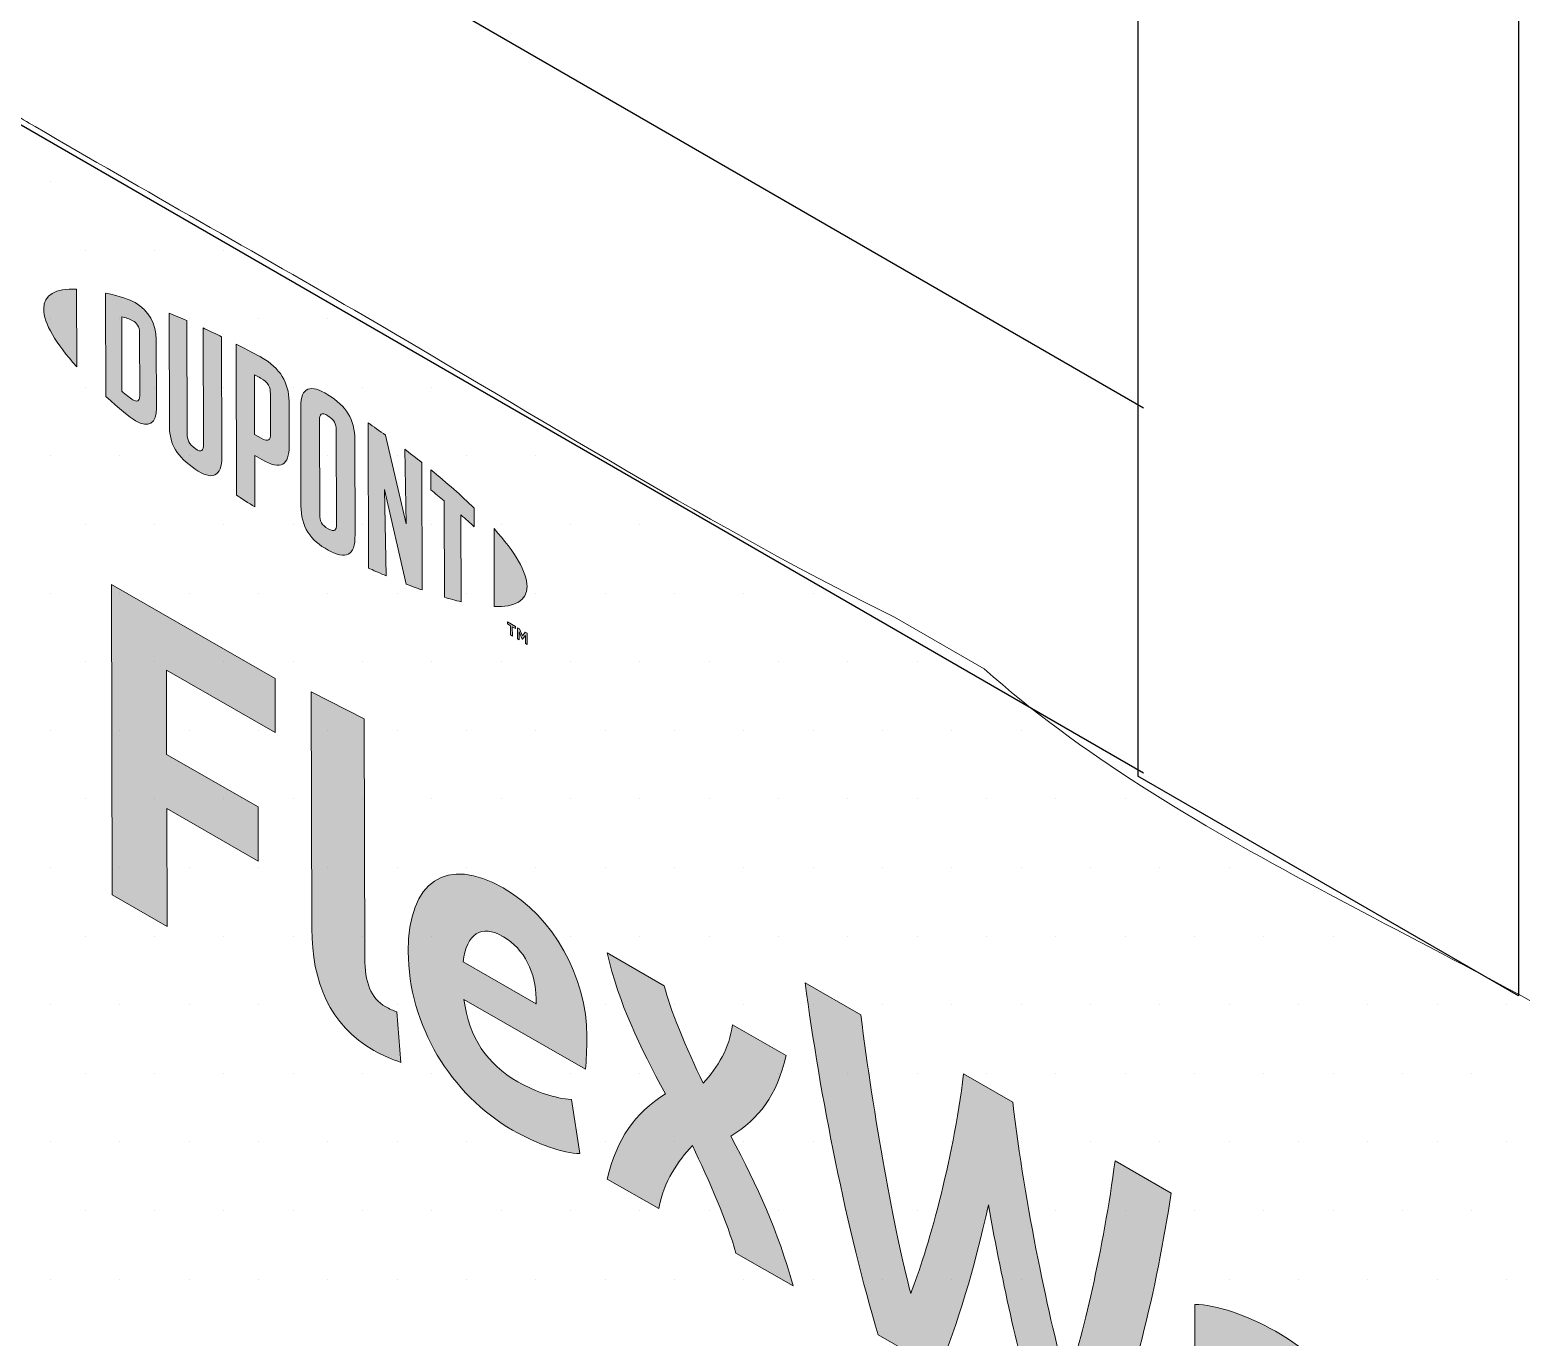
# Model space of a CAD drawing. Header units: inches. Extents: x -17.6 to 82.3, y -15.1 to 23.2.
# Drawn here: x 45.5575 to 45.9627, y -1.0953 to -0.7401 of the extents above; entities that cross this region are included whole.
import ezdxf

# ---------------------------------------------------------------- set-up
doc = ezdxf.new("R2010")
doc.units = ezdxf.units.IN
doc.header["$MEASUREMENT"] = 0
for name, color, linetype, lineweight in [('.ATI-HATCH', 7, 'Continuous', 0), ('G-ANNO-TTLB', 7, 'Continuous', 0), ('TYVEK', 7, 'Continuous', 0)]:
    doc.layers.add(name, color=color, linetype=linetype, lineweight=lineweight)

# ---------------------------------------------------------------- blocks, each defined once
blk = doc.blocks.new('Block_320')
at = {"layer": 'TYVEK', "true_color": 0x000000, "transparency": 33554687}
h = blk.add_hatch(color=18, dxfattribs=at)
h.dxf.hatch_style = 2
edge = h.paths.add_edge_path()
edge.add_spline(control_points=[(45.57988, -0.97509), (45.57988, -0.97509), (45.57967, -0.89079), (45.57967, -0.89079), (45.57967, -0.89079), (45.62416, -0.91633), (45.62416, -0.91633), (45.62416, -0.91633), (45.6242, -0.93102), (45.6242, -0.93102), (45.6242, -0.93102), (45.59464, -0.91406), (45.59464, -0.91406), (45.59464, -0.91406), (45.5947, -0.93694), (45.5947, -0.93694), (45.5947, -0.93694), (45.61955, -0.95121), (45.61955, -0.95121), (45.61955, -0.95121), (45.61959, -0.9659), (45.61959, -0.9659), (45.61959, -0.9659), (45.59473, -0.95163), (45.59473, -0.95163), (45.59473, -0.95163), (45.59481, -0.98366), (45.59481, -0.98366), (45.59481, -0.98366), (45.57988, -0.97509), (45.57988, -0.97509)], knot_values=[0, 0, 0, 0, 1, 1, 1, 2, 2, 2, 3, 3, 3, 4, 4, 4, 5, 5, 5, 6, 6, 6, 7, 7, 7, 8, 8, 8, 9, 9, 9, 10, 10, 10, 10], degree=3, periodic=0)
h = blk.add_hatch(color=18, dxfattribs=at)
h.dxf.hatch_style = 2
edge = h.paths.add_edge_path()
edge.add_spline(control_points=[(45.64854, -0.99226), (45.64856, -0.99876), (45.65003, -1.00309), (45.6542, -1.00549), (45.65525, -1.00609), (45.65629, -1.00657), (45.65723, -1.00687), (45.65723, -1.00687), (45.65831, -1.02059), (45.65831, -1.02059), (45.65633, -1.01994), (45.65309, -1.01856), (45.651, -1.01736), (45.63899, -1.01047), (45.63416, -0.99868), (45.63413, -0.98423), (45.63413, -0.98423), (45.63397, -0.91992), (45.63397, -0.91992), (45.63397, -0.91992), (45.64838, -0.92723), (45.64838, -0.92723), (45.64838, -0.92723), (45.64854, -0.99226), (45.64854, -0.99226)], knot_values=[0, 0, 0, 0, 1, 1, 1, 2, 2, 2, 3, 3, 3, 4, 4, 4, 5, 5, 5, 6, 6, 6, 7, 7, 7, 8, 8, 8, 8], degree=3, periodic=0)
h = blk.add_hatch(color=18, dxfattribs=at)
h.dxf.hatch_style = 2
edge = h.paths.add_edge_path()
edge.add_spline(control_points=[(45.67524, -0.99328), (45.67524, -0.99328), (45.69508, -1.00467), (45.69508, -1.00467), (45.69508, -1.00467), (45.69508, -1.00322), (45.69508, -1.00322), (45.69506, -0.99648), (45.69192, -0.98974), (45.68617, -0.98645), (45.68012, -0.98297), (45.67616, -0.98563), (45.67524, -0.99328)], knot_values=[0, 0, 0, 0, 1, 1, 1, 2, 2, 2, 3, 3, 3, 4, 4, 4, 4], degree=3, periodic=0)
edge = h.paths.add_edge_path()
edge.add_spline(control_points=[(45.70697, -1.0454), (45.70238, -1.04517), (45.69559, -1.04296), (45.6887, -1.039), (45.67189, -1.02935), (45.66037, -1.01047), (45.66032, -0.99048), (45.66027, -0.97134), (45.67079, -0.96439), (45.68614, -0.9732), (45.69982, -0.98105), (45.70883, -0.99741), (45.70887, -1.01355), (45.70888, -1.01716), (45.70868, -1.02017), (45.70848, -1.02246), (45.70848, -1.02246), (45.67547, -1.00351), (45.67547, -1.00351), (45.67686, -1.01393), (45.68177, -1.02108), (45.69013, -1.02587), (45.69525, -1.02881), (45.70015, -1.03031), (45.70464, -1.03072), (45.70464, -1.03072), (45.70697, -1.0454), (45.70697, -1.0454)], knot_values=[0, 0, 0, 0, 1, 1, 1, 2, 2, 2, 3, 3, 3, 4, 4, 4, 5, 5, 5, 6, 6, 6, 7, 7, 7, 8, 8, 8, 9, 9, 9, 9], degree=3, periodic=0)
h = blk.add_hatch(color=18, dxfattribs=at)
h.dxf.hatch_style = 2
edge = h.paths.add_edge_path()
edge.add_spline(control_points=[(45.73018, -1.02915), (45.72316, -1.01622), (45.71761, -1.00473), (45.71434, -0.99083), (45.71434, -0.99083), (45.7299, -0.99977), (45.7299, -0.99977), (45.73127, -1.00597), (45.73589, -1.01679), (45.7405, -1.02629), (45.74435, -1.02189), (45.74767, -1.0167), (45.74839, -1.01038), (45.74839, -1.01038), (45.76301, -1.01877), (45.76301, -1.01877), (45.76032, -1.02974), (45.75575, -1.03589), (45.74794, -1.04067), (45.75548, -1.05474), (45.76062, -1.0661), (45.76493, -1.08133), (45.76493, -1.08133), (45.74937, -1.07239), (45.74937, -1.07239), (45.74716, -1.06439), (45.74192, -1.05236), (45.73752, -1.04322), (45.73357, -1.04757), (45.72982, -1.05263), (45.72838, -1.06034), (45.72838, -1.06034), (45.71439, -1.05231), (45.71439, -1.05231), (45.71697, -1.04128), (45.72185, -1.03447), (45.73018, -1.02915)], knot_values=[0, 0, 0, 0, 1, 1, 1, 2, 2, 2, 3, 3, 3, 4, 4, 4, 5, 5, 5, 6, 6, 6, 7, 7, 7, 8, 8, 8, 9, 9, 9, 10, 10, 10, 11, 11, 11, 12, 12, 12, 12], degree=3, periodic=0)
h = blk.add_hatch(color=18, dxfattribs=at)
h.dxf.hatch_style = 2
edge = h.paths.add_edge_path()
edge.add_spline(control_points=[(45.85235, -1.04734), (45.85235, -1.04734), (45.8676, -1.05609), (45.8676, -1.05609), (45.8637, -1.08187), (45.85689, -1.11103), (45.84807, -1.12905), (45.84807, -1.12905), (45.83167, -1.11964), (45.83167, -1.11964), (45.82652, -1.10165), (45.82188, -1.08131), (45.81796, -1.05934), (45.81404, -1.07681), (45.8096, -1.09194), (45.80441, -1.10399), (45.80441, -1.10399), (45.78801, -1.09458), (45.78801, -1.09458), (45.7796, -1.06666), (45.77211, -1.02929), (45.76818, -0.99901), (45.76818, -0.99901), (45.78332, -1.0077), (45.78332, -1.0077), (45.78662, -1.03497), (45.79254, -1.06687), (45.79685, -1.08342), (45.80131, -1.07191), (45.80824, -1.04823), (45.8112, -1.02371), (45.8112, -1.02371), (45.82457, -1.03139), (45.82457, -1.03139), (45.82777, -1.05944), (45.83462, -1.09103), (45.83925, -1.10776), (45.8434, -1.09607), (45.84928, -1.07095), (45.85235, -1.04734)], knot_values=[0, 0, 0, 0, 1, 1, 1, 2, 2, 2, 3, 3, 3, 4, 4, 4, 5, 5, 5, 6, 6, 6, 7, 7, 7, 8, 8, 8, 9, 9, 9, 10, 10, 10, 11, 11, 11, 12, 12, 12, 13, 13, 13, 13], degree=3, periodic=0)
h = blk.add_hatch(color=18, dxfattribs=at)
h.dxf.hatch_style = 2
edge = h.paths.add_edge_path()
edge.add_spline(control_points=[(45.89595, -1.09365), (45.89971, -1.09581), (45.90326, -1.09833), (45.90535, -1.10013), (45.90535, -1.10013), (45.9033, -1.11254), (45.9033, -1.11254), (45.90152, -1.1108), (45.89933, -1.1093), (45.89714, -1.10804), (45.89327, -1.10582), (45.89066, -1.10517), (45.88847, -1.10511), (45.88847, -1.10511), (45.88859, -1.15232), (45.88859, -1.15232), (45.88859, -1.15232), (45.87417, -1.14404), (45.87417, -1.14404), (45.87417, -1.14404), (45.87403, -1.08636), (45.87403, -1.08636), (45.87967, -1.08635), (45.88843, -1.08934), (45.89595, -1.09365)], knot_values=[0, 0, 0, 0, 1, 1, 1, 2, 2, 2, 3, 3, 3, 4, 4, 4, 5, 5, 5, 6, 6, 6, 7, 7, 7, 8, 8, 8, 8], degree=3, periodic=0)
at = {"layer": 'TYVEK'}
for points, knots in [([(45.57988, -0.97509), (45.57988, -0.97509), (45.57967, -0.89079), (45.57967, -0.89079), (45.57967, -0.89079), (45.62416, -0.91633), (45.62416, -0.91633), (45.62416, -0.91633), (45.6242, -0.93102), (45.6242, -0.93102), (45.6242, -0.93102), (45.59464, -0.91406), (45.59464, -0.91406), (45.59464, -0.91406), (45.5947, -0.93694), (45.5947, -0.93694), (45.5947, -0.93694), (45.61955, -0.95121), (45.61955, -0.95121), (45.61955, -0.95121), (45.61959, -0.9659), (45.61959, -0.9659), (45.61959, -0.9659), (45.59473, -0.95163), (45.59473, -0.95163), (45.59473, -0.95163), (45.59481, -0.98366), (45.59481, -0.98366), (45.59481, -0.98366), (45.57988, -0.97509), (45.57988, -0.97509)], [0, 0, 0, 0, 1, 1, 1, 2, 2, 2, 3, 3, 3, 4, 4, 4, 5, 5, 5, 6, 6, 6, 7, 7, 7, 8, 8, 8, 9, 9, 9, 10, 10, 10, 10]), ([(45.64854, -0.99226), (45.64856, -0.99876), (45.65003, -1.00309), (45.6542, -1.00549), (45.65525, -1.00609), (45.65629, -1.00657), (45.65723, -1.00687), (45.65723, -1.00687), (45.65831, -1.02059), (45.65831, -1.02059), (45.65633, -1.01994), (45.65309, -1.01856), (45.651, -1.01736), (45.63899, -1.01047), (45.63416, -0.99868), (45.63413, -0.98423), (45.63413, -0.98423), (45.63397, -0.91992), (45.63397, -0.91992), (45.63397, -0.91992), (45.64838, -0.92723), (45.64838, -0.92723), (45.64838, -0.92723), (45.64854, -0.99226), (45.64854, -0.99226)], [0, 0, 0, 0, 1, 1, 1, 2, 2, 2, 3, 3, 3, 4, 4, 4, 5, 5, 5, 6, 6, 6, 7, 7, 7, 8, 8, 8, 8]), ([(45.70697, -1.0454), (45.70238, -1.04517), (45.69559, -1.04296), (45.6887, -1.039), (45.67189, -1.02935), (45.66037, -1.01047), (45.66032, -0.99048), (45.66027, -0.97134), (45.67079, -0.96439), (45.68614, -0.9732), (45.69982, -0.98105), (45.70883, -0.99741), (45.70887, -1.01355), (45.70888, -1.01716), (45.70868, -1.02017), (45.70848, -1.02246), (45.70848, -1.02246), (45.67547, -1.00351), (45.67547, -1.00351), (45.67686, -1.01393), (45.68177, -1.02108), (45.69013, -1.02587), (45.69525, -1.02881), (45.70015, -1.03031), (45.70464, -1.03072), (45.70464, -1.03072), (45.70697, -1.0454), (45.70697, -1.0454)], [0, 0, 0, 0, 1, 1, 1, 2, 2, 2, 3, 3, 3, 4, 4, 4, 5, 5, 5, 6, 6, 6, 7, 7, 7, 8, 8, 8, 9, 9, 9, 9]), ([(45.67524, -0.99328), (45.67524, -0.99328), (45.69508, -1.00467), (45.69508, -1.00467), (45.69508, -1.00467), (45.69508, -1.00322), (45.69508, -1.00322), (45.69506, -0.99648), (45.69192, -0.98974), (45.68617, -0.98645), (45.68012, -0.98297), (45.67616, -0.98563), (45.67524, -0.99328)], [0, 0, 0, 0, 1, 1, 1, 2, 2, 2, 3, 3, 3, 4, 4, 4, 4]), ([(45.73018, -1.02915), (45.72316, -1.01622), (45.71761, -1.00473), (45.71434, -0.99083), (45.71434, -0.99083), (45.7299, -0.99977), (45.7299, -0.99977), (45.73127, -1.00597), (45.73589, -1.01679), (45.7405, -1.02629), (45.74435, -1.02189), (45.74767, -1.0167), (45.74839, -1.01038), (45.74839, -1.01038), (45.76301, -1.01877), (45.76301, -1.01877), (45.76032, -1.02974), (45.75575, -1.03589), (45.74794, -1.04067), (45.75548, -1.05474), (45.76062, -1.0661), (45.76493, -1.08133), (45.76493, -1.08133), (45.74937, -1.07239), (45.74937, -1.07239), (45.74716, -1.06439), (45.74192, -1.05236), (45.73752, -1.04322), (45.73357, -1.04757), (45.72982, -1.05263), (45.72838, -1.06034), (45.72838, -1.06034), (45.71439, -1.05231), (45.71439, -1.05231), (45.71697, -1.04128), (45.72185, -1.03447), (45.73018, -1.02915)], [0, 0, 0, 0, 1, 1, 1, 2, 2, 2, 3, 3, 3, 4, 4, 4, 5, 5, 5, 6, 6, 6, 7, 7, 7, 8, 8, 8, 9, 9, 9, 10, 10, 10, 11, 11, 11, 12, 12, 12, 12]), ([(45.85235, -1.04734), (45.85235, -1.04734), (45.8676, -1.05609), (45.8676, -1.05609), (45.8637, -1.08187), (45.85689, -1.11103), (45.84807, -1.12905), (45.84807, -1.12905), (45.83167, -1.11964), (45.83167, -1.11964), (45.82652, -1.10165), (45.82188, -1.08131), (45.81796, -1.05934), (45.81404, -1.07681), (45.8096, -1.09194), (45.80441, -1.10399), (45.80441, -1.10399), (45.78801, -1.09458), (45.78801, -1.09458), (45.7796, -1.06666), (45.77211, -1.02929), (45.76818, -0.99901), (45.76818, -0.99901), (45.78332, -1.0077), (45.78332, -1.0077), (45.78662, -1.03497), (45.79254, -1.06687), (45.79685, -1.08342), (45.80131, -1.07191), (45.80824, -1.04823), (45.8112, -1.02371), (45.8112, -1.02371), (45.82457, -1.03139), (45.82457, -1.03139), (45.82777, -1.05944), (45.83462, -1.09103), (45.83925, -1.10776), (45.8434, -1.09607), (45.84928, -1.07095), (45.85235, -1.04734)], [0, 0, 0, 0, 1, 1, 1, 2, 2, 2, 3, 3, 3, 4, 4, 4, 5, 5, 5, 6, 6, 6, 7, 7, 7, 8, 8, 8, 9, 9, 9, 10, 10, 10, 11, 11, 11, 12, 12, 12, 13, 13, 13, 13]), ([(45.89595, -1.09365), (45.89971, -1.09581), (45.90326, -1.09833), (45.90535, -1.10013), (45.90535, -1.10013), (45.9033, -1.11254), (45.9033, -1.11254), (45.90152, -1.1108), (45.89933, -1.1093), (45.89714, -1.10804), (45.89327, -1.10582), (45.89066, -1.10517), (45.88847, -1.10511), (45.88847, -1.10511), (45.88859, -1.15232), (45.88859, -1.15232), (45.88859, -1.15232), (45.87417, -1.14404), (45.87417, -1.14404), (45.87417, -1.14404), (45.87403, -1.08636), (45.87403, -1.08636), (45.87967, -1.08635), (45.88843, -1.08934), (45.89595, -1.09365)], [0, 0, 0, 0, 1, 1, 1, 2, 2, 2, 3, 3, 3, 4, 4, 4, 5, 5, 5, 6, 6, 6, 7, 7, 7, 8, 8, 8, 8])]:
    blk.add_open_spline(points, degree=3, knots=knots, dxfattribs=at)
blk = doc.blocks.new('Block_321')
at = {"layer": 'TYVEK', "true_color": 0x000000, "transparency": 33554687}
h = blk.add_hatch(color=18, dxfattribs=at)
h.dxf.hatch_style = 2
edge = h.paths.add_edge_path()
edge.add_spline(control_points=[(45.5613, -0.81591), (45.56131, -0.81979), (45.56458, -0.82529), (45.57028, -0.83167), (45.57028, -0.83167), (45.57023, -0.81051), (45.57023, -0.81051), (45.56455, -0.81033), (45.56129, -0.81207), (45.5613, -0.81591)], knot_values=[0, 0, 0, 0, 1, 1, 1, 2, 2, 2, 3, 3, 3, 3], degree=3, periodic=0)
h = blk.add_hatch(color=18, dxfattribs=at)
h.dxf.hatch_style = 2
edge = h.paths.add_edge_path()
edge.add_spline(control_points=[(45.58738, -0.83952), (45.58739, -0.84114), (45.58654, -0.8412), (45.58553, -0.84062), (45.58475, -0.84017), (45.58353, -0.83914), (45.58254, -0.83826), (45.58254, -0.83826), (45.58249, -0.81802), (45.58249, -0.81802), (45.58348, -0.81829), (45.58469, -0.81866), (45.58548, -0.81911), (45.58649, -0.81969), (45.58734, -0.82072), (45.58734, -0.82234), (45.58734, -0.82234), (45.58738, -0.83952), (45.58738, -0.83952)], knot_values=[0, 0, 0, 0, 1, 1, 1, 2, 2, 2, 3, 3, 3, 4, 4, 4, 5, 5, 5, 6, 6, 6, 6], degree=3, periodic=0)
edge = h.paths.add_edge_path()
edge.add_spline(control_points=[(45.58613, -0.8142), (45.58454, -0.81329), (45.58225, -0.81251), (45.5781, -0.81161), (45.5781, -0.81161), (45.57817, -0.83966), (45.57817, -0.83966), (45.58182, -0.84303), (45.58462, -0.84538), (45.58621, -0.84629), (45.58987, -0.84839), (45.59193, -0.84699), (45.59192, -0.84285), (45.59192, -0.84285), (45.59188, -0.82422), (45.59188, -0.82422), (45.59187, -0.82008), (45.5898, -0.81631), (45.58613, -0.8142)], knot_values=[0, 0, 0, 0, 1, 1, 1, 2, 2, 2, 3, 3, 3, 4, 4, 4, 5, 5, 5, 6, 6, 6, 6], degree=3, periodic=0)
h = blk.add_hatch(color=18, dxfattribs=at)
h.dxf.hatch_style = 2
edge = h.paths.add_edge_path()
edge.add_spline(control_points=[(45.6047, -0.85275), (45.6047, -0.85437), (45.60422, -0.85512), (45.60246, -0.85386), (45.60074, -0.85263), (45.60027, -0.85152), (45.60027, -0.8496), (45.60027, -0.8496), (45.60019, -0.81908), (45.60019, -0.81908), (45.59905, -0.81856), (45.59649, -0.8175), (45.5954, -0.81706), (45.5954, -0.81706), (45.59547, -0.84793), (45.59547, -0.84793), (45.59549, -0.85286), (45.59757, -0.85597), (45.60248, -0.85944), (45.60697, -0.86261), (45.60972, -0.86157), (45.60971, -0.8561), (45.60971, -0.8561), (45.60963, -0.82348), (45.60963, -0.82348), (45.60869, -0.823), (45.60561, -0.82154), (45.60462, -0.82109), (45.60462, -0.82109), (45.6047, -0.85275), (45.6047, -0.85275)], knot_values=[0, 0, 0, 0, 1, 1, 1, 2, 2, 2, 3, 3, 3, 4, 4, 4, 5, 5, 5, 6, 6, 6, 7, 7, 7, 8, 8, 8, 9, 9, 9, 10, 10, 10, 10], degree=3, periodic=0)
h = blk.add_hatch(color=18, dxfattribs=at)
h.dxf.hatch_style = 2
edge = h.paths.add_edge_path()
edge.add_spline(control_points=[(45.62291, -0.84981), (45.62292, -0.85158), (45.62238, -0.85217), (45.62035, -0.851), (45.62035, -0.851), (45.61859, -0.85), (45.61859, -0.85), (45.61859, -0.85), (45.61855, -0.83379), (45.61855, -0.83379), (45.61934, -0.83419), (45.61975, -0.83442), (45.62022, -0.83469), (45.62242, -0.83595), (45.62288, -0.83717), (45.62289, -0.83898), (45.62289, -0.83898), (45.62291, -0.84981), (45.62291, -0.84981)], knot_values=[0, 0, 0, 0, 1, 1, 1, 2, 2, 2, 3, 3, 3, 4, 4, 4, 5, 5, 5, 6, 6, 6, 6], degree=3, periodic=0)
edge = h.paths.add_edge_path()
edge.add_spline(control_points=[(45.6205, -0.82912), (45.61963, -0.82862), (45.61646, -0.82692), (45.61354, -0.82545), (45.61354, -0.82545), (45.61364, -0.86653), (45.61364, -0.86653), (45.61463, -0.86716), (45.61723, -0.86881), (45.61864, -0.86966), (45.61864, -0.86966), (45.61861, -0.85571), (45.61861, -0.85571), (45.61861, -0.85571), (45.62057, -0.85683), (45.62057, -0.85683), (45.62581, -0.85982), (45.62799, -0.85836), (45.62797, -0.85315), (45.62797, -0.85315), (45.62794, -0.84104), (45.62794, -0.84104), (45.62793, -0.83593), (45.62547, -0.83197), (45.6205, -0.82912)], knot_values=[0, 0, 0, 0, 1, 1, 1, 2, 2, 2, 3, 3, 3, 4, 4, 4, 5, 5, 5, 6, 6, 6, 7, 7, 7, 8, 8, 8, 8], degree=3, periodic=0)
h = blk.add_hatch(color=18, dxfattribs=at)
h.dxf.hatch_style = 2
edge = h.paths.add_edge_path()
edge.add_spline(control_points=[(45.64083, -0.87443), (45.64084, -0.87605), (45.64037, -0.87662), (45.6386, -0.87566), (45.63677, -0.87468), (45.63627, -0.87349), (45.63627, -0.87181), (45.63627, -0.87181), (45.63621, -0.84619), (45.63621, -0.84619), (45.6362, -0.84451), (45.6367, -0.84386), (45.63852, -0.84497), (45.64029, -0.84605), (45.64076, -0.84719), (45.64077, -0.84881), (45.64077, -0.84881), (45.64083, -0.87443), (45.64083, -0.87443)], knot_values=[0, 0, 0, 0, 1, 1, 1, 2, 2, 2, 3, 3, 3, 4, 4, 4, 5, 5, 5, 6, 6, 6, 6], degree=3, periodic=0)
edge = h.paths.add_edge_path()
edge.add_spline(control_points=[(45.63851, -0.83923), (45.63387, -0.83631), (45.63111, -0.83708), (45.63112, -0.84249), (45.63112, -0.84249), (45.63119, -0.86937), (45.63119, -0.86937), (45.6312, -0.87508), (45.63371, -0.87887), (45.63861, -0.88143), (45.64341, -0.88395), (45.6459, -0.88328), (45.64589, -0.87721), (45.64589, -0.87721), (45.64583, -0.85155), (45.64583, -0.85155), (45.64581, -0.84576), (45.64354, -0.8424), (45.63851, -0.83923)], knot_values=[0, 0, 0, 0, 1, 1, 1, 2, 2, 2, 3, 3, 3, 4, 4, 4, 5, 5, 5, 6, 6, 6, 6], degree=3, periodic=0)
h = blk.add_hatch(color=18, dxfattribs=at)
h.dxf.hatch_style = 2
edge = h.paths.add_edge_path()
edge.add_spline(control_points=[(45.65975, -0.87428), (45.65975, -0.87428), (45.65415, -0.8502), (45.65415, -0.8502), (45.65264, -0.84911), (45.65081, -0.84782), (45.64941, -0.84687), (45.64941, -0.84687), (45.6495, -0.8863), (45.6495, -0.8863), (45.65049, -0.88676), (45.65302, -0.88787), (45.65432, -0.88843), (45.65432, -0.88843), (45.65387, -0.86497), (45.65387, -0.86497), (45.65387, -0.86497), (45.65979, -0.89067), (45.65979, -0.89067), (45.66105, -0.89116), (45.66287, -0.89184), (45.66407, -0.89226), (45.66407, -0.89226), (45.66398, -0.85762), (45.66398, -0.85762), (45.66273, -0.85662), (45.66046, -0.85487), (45.65936, -0.85405), (45.65936, -0.85405), (45.65975, -0.87428), (45.65975, -0.87428)], knot_values=[0, 0, 0, 0, 1, 1, 1, 2, 2, 2, 3, 3, 3, 4, 4, 4, 5, 5, 5, 6, 6, 6, 7, 7, 7, 8, 8, 8, 9, 9, 9, 10, 10, 10, 10], degree=3, periodic=0)
h = blk.add_hatch(color=18, dxfattribs=at)
h.dxf.hatch_style = 2
edge = h.paths.add_edge_path()
edge.add_spline(control_points=[(45.66647, -0.8651), (45.66771, -0.86607), (45.66894, -0.86705), (45.67013, -0.86804), (45.67013, -0.86804), (45.67019, -0.89425), (45.67019, -0.89425), (45.67128, -0.89459), (45.67332, -0.89514), (45.67467, -0.89546), (45.67467, -0.89546), (45.67461, -0.87185), (45.67461, -0.87185), (45.67591, -0.87298), (45.67714, -0.87408), (45.67826, -0.87509), (45.67826, -0.87509), (45.67825, -0.87004), (45.67825, -0.87004), (45.67471, -0.86658), (45.67091, -0.86324), (45.66646, -0.85962), (45.66646, -0.85962), (45.66647, -0.8651), (45.66647, -0.8651)], knot_values=[0, 0, 0, 0, 1, 1, 1, 2, 2, 2, 3, 3, 3, 4, 4, 4, 5, 5, 5, 6, 6, 6, 7, 7, 7, 8, 8, 8, 8], degree=3, periodic=0)
h = blk.add_hatch(color=18, dxfattribs=at)
h.dxf.hatch_style = 2
edge = h.paths.add_edge_path()
edge.add_spline(control_points=[(45.69263, -0.8913), (45.69264, -0.89519), (45.68938, -0.89694), (45.68369, -0.89679), (45.68369, -0.89679), (45.68364, -0.87561), (45.68364, -0.87561), (45.68934, -0.88198), (45.69262, -0.88746), (45.69263, -0.8913)], knot_values=[0, 0, 0, 0, 1, 1, 1, 2, 2, 2, 3, 3, 3, 3], degree=3, periodic=0)
h = blk.add_hatch(color=18, dxfattribs=at)
h.dxf.hatch_style = 2
edge = h.paths.add_edge_path()
edge.add_spline(control_points=[(45.68999, -0.90252), (45.68999, -0.90252), (45.69054, -0.90283), (45.69054, -0.90283), (45.69054, -0.90283), (45.69134, -0.90473), (45.69134, -0.90473), (45.69134, -0.90473), (45.69213, -0.90374), (45.69213, -0.90374), (45.69213, -0.90374), (45.69266, -0.90404), (45.69266, -0.90404), (45.69266, -0.90404), (45.69266, -0.90709), (45.69266, -0.90709), (45.69266, -0.90709), (45.69217, -0.90681), (45.69217, -0.90681), (45.69217, -0.90681), (45.69217, -0.90464), (45.69217, -0.90464), (45.69217, -0.90464), (45.69136, -0.90563), (45.69136, -0.90563), (45.69136, -0.90563), (45.69131, -0.9056), (45.69131, -0.9056), (45.69131, -0.9056), (45.69049, -0.90368), (45.69049, -0.90368), (45.69049, -0.90368), (45.69049, -0.90585), (45.69049, -0.90585), (45.69049, -0.90585), (45.69, -0.90557), (45.69, -0.90557), (45.69, -0.90557), (45.68999, -0.90252), (45.68999, -0.90252)], knot_values=[0, 0, 0, 0, 1, 1, 1, 2, 2, 2, 3, 3, 3, 4, 4, 4, 5, 5, 5, 6, 6, 6, 7, 7, 7, 8, 8, 8, 9, 9, 9, 10, 10, 10, 11, 11, 11, 12, 12, 12, 13, 13, 13, 13], degree=3, periodic=0)
edge = h.paths.add_edge_path()
edge.add_spline(control_points=[(45.68811, -0.90197), (45.68811, -0.90197), (45.68729, -0.9015), (45.68729, -0.9015), (45.68729, -0.9015), (45.68729, -0.90096), (45.68729, -0.90096), (45.68729, -0.90096), (45.68943, -0.90219), (45.68943, -0.90219), (45.68943, -0.90219), (45.68943, -0.90272), (45.68943, -0.90272), (45.68943, -0.90272), (45.68861, -0.90226), (45.68861, -0.90226), (45.68861, -0.90226), (45.68862, -0.90477), (45.68862, -0.90477), (45.68862, -0.90477), (45.68811, -0.90448), (45.68811, -0.90448), (45.68811, -0.90448), (45.68811, -0.90197), (45.68811, -0.90197)], knot_values=[0, 0, 0, 0, 1, 1, 1, 2, 2, 2, 3, 3, 3, 4, 4, 4, 5, 5, 5, 6, 6, 6, 7, 7, 7, 8, 8, 8, 8], degree=3, periodic=0)
at = {"layer": 'TYVEK'}
for points, knots in [([(45.5613, -0.81591), (45.56131, -0.81979), (45.56458, -0.82529), (45.57028, -0.83167), (45.57028, -0.83167), (45.57023, -0.81051), (45.57023, -0.81051), (45.56455, -0.81033), (45.56129, -0.81207), (45.5613, -0.81591)], [0, 0, 0, 0, 1, 1, 1, 2, 2, 2, 3, 3, 3, 3]), ([(45.58613, -0.8142), (45.58454, -0.81329), (45.58225, -0.81251), (45.5781, -0.81161), (45.5781, -0.81161), (45.57817, -0.83966), (45.57817, -0.83966), (45.58182, -0.84303), (45.58462, -0.84538), (45.58621, -0.84629), (45.58987, -0.84839), (45.59193, -0.84699), (45.59192, -0.84285), (45.59192, -0.84285), (45.59188, -0.82422), (45.59188, -0.82422), (45.59187, -0.82008), (45.5898, -0.81631), (45.58613, -0.8142)], [0, 0, 0, 0, 1, 1, 1, 2, 2, 2, 3, 3, 3, 4, 4, 4, 5, 5, 5, 6, 6, 6, 6]), ([(45.58738, -0.83952), (45.58739, -0.84114), (45.58654, -0.8412), (45.58553, -0.84062), (45.58475, -0.84017), (45.58353, -0.83914), (45.58254, -0.83826), (45.58254, -0.83826), (45.58249, -0.81802), (45.58249, -0.81802), (45.58348, -0.81829), (45.58469, -0.81866), (45.58548, -0.81911), (45.58649, -0.81969), (45.58734, -0.82072), (45.58734, -0.82234), (45.58734, -0.82234), (45.58738, -0.83952), (45.58738, -0.83952)], [0, 0, 0, 0, 1, 1, 1, 2, 2, 2, 3, 3, 3, 4, 4, 4, 5, 5, 5, 6, 6, 6, 6]), ([(45.6047, -0.85275), (45.6047, -0.85437), (45.60422, -0.85512), (45.60246, -0.85386), (45.60074, -0.85263), (45.60027, -0.85152), (45.60027, -0.8496), (45.60027, -0.8496), (45.60019, -0.81908), (45.60019, -0.81908), (45.59905, -0.81856), (45.59649, -0.8175), (45.5954, -0.81706), (45.5954, -0.81706), (45.59547, -0.84793), (45.59547, -0.84793), (45.59549, -0.85286), (45.59757, -0.85597), (45.60248, -0.85944), (45.60697, -0.86261), (45.60972, -0.86157), (45.60971, -0.8561), (45.60971, -0.8561), (45.60963, -0.82348), (45.60963, -0.82348), (45.60869, -0.823), (45.60561, -0.82154), (45.60462, -0.82109), (45.60462, -0.82109), (45.6047, -0.85275), (45.6047, -0.85275)], [0, 0, 0, 0, 1, 1, 1, 2, 2, 2, 3, 3, 3, 4, 4, 4, 5, 5, 5, 6, 6, 6, 7, 7, 7, 8, 8, 8, 9, 9, 9, 10, 10, 10, 10]), ([(45.6205, -0.82912), (45.61963, -0.82862), (45.61646, -0.82692), (45.61354, -0.82545), (45.61354, -0.82545), (45.61364, -0.86653), (45.61364, -0.86653), (45.61463, -0.86716), (45.61723, -0.86881), (45.61864, -0.86966), (45.61864, -0.86966), (45.61861, -0.85571), (45.61861, -0.85571), (45.61861, -0.85571), (45.62057, -0.85683), (45.62057, -0.85683), (45.62581, -0.85982), (45.62799, -0.85836), (45.62797, -0.85315), (45.62797, -0.85315), (45.62794, -0.84104), (45.62794, -0.84104), (45.62793, -0.83593), (45.62547, -0.83197), (45.6205, -0.82912)], [0, 0, 0, 0, 1, 1, 1, 2, 2, 2, 3, 3, 3, 4, 4, 4, 5, 5, 5, 6, 6, 6, 7, 7, 7, 8, 8, 8, 8]), ([(45.62291, -0.84981), (45.62292, -0.85158), (45.62238, -0.85217), (45.62035, -0.851), (45.62035, -0.851), (45.61859, -0.85), (45.61859, -0.85), (45.61859, -0.85), (45.61855, -0.83379), (45.61855, -0.83379), (45.61934, -0.83419), (45.61975, -0.83442), (45.62022, -0.83469), (45.62242, -0.83595), (45.62288, -0.83717), (45.62289, -0.83898), (45.62289, -0.83898), (45.62291, -0.84981), (45.62291, -0.84981)], [0, 0, 0, 0, 1, 1, 1, 2, 2, 2, 3, 3, 3, 4, 4, 4, 5, 5, 5, 6, 6, 6, 6]), ([(45.63851, -0.83923), (45.63387, -0.83631), (45.63111, -0.83708), (45.63112, -0.84249), (45.63112, -0.84249), (45.63119, -0.86937), (45.63119, -0.86937), (45.6312, -0.87508), (45.63371, -0.87887), (45.63861, -0.88143), (45.64341, -0.88395), (45.6459, -0.88328), (45.64589, -0.87721), (45.64589, -0.87721), (45.64583, -0.85155), (45.64583, -0.85155), (45.64581, -0.84576), (45.64354, -0.8424), (45.63851, -0.83923)], [0, 0, 0, 0, 1, 1, 1, 2, 2, 2, 3, 3, 3, 4, 4, 4, 5, 5, 5, 6, 6, 6, 6]), ([(45.64083, -0.87443), (45.64084, -0.87605), (45.64037, -0.87662), (45.6386, -0.87566), (45.63677, -0.87468), (45.63627, -0.87349), (45.63627, -0.87181), (45.63627, -0.87181), (45.63621, -0.84619), (45.63621, -0.84619), (45.6362, -0.84451), (45.6367, -0.84386), (45.63852, -0.84497), (45.64029, -0.84605), (45.64076, -0.84719), (45.64077, -0.84881), (45.64077, -0.84881), (45.64083, -0.87443), (45.64083, -0.87443)], [0, 0, 0, 0, 1, 1, 1, 2, 2, 2, 3, 3, 3, 4, 4, 4, 5, 5, 5, 6, 6, 6, 6]), ([(45.65975, -0.87428), (45.65975, -0.87428), (45.65415, -0.8502), (45.65415, -0.8502), (45.65264, -0.84911), (45.65081, -0.84782), (45.64941, -0.84687), (45.64941, -0.84687), (45.6495, -0.8863), (45.6495, -0.8863), (45.65049, -0.88676), (45.65302, -0.88787), (45.65432, -0.88843), (45.65432, -0.88843), (45.65387, -0.86497), (45.65387, -0.86497), (45.65387, -0.86497), (45.65979, -0.89067), (45.65979, -0.89067), (45.66105, -0.89116), (45.66287, -0.89184), (45.66407, -0.89226), (45.66407, -0.89226), (45.66398, -0.85762), (45.66398, -0.85762), (45.66273, -0.85662), (45.66046, -0.85487), (45.65936, -0.85405), (45.65936, -0.85405), (45.65975, -0.87428), (45.65975, -0.87428)], [0, 0, 0, 0, 1, 1, 1, 2, 2, 2, 3, 3, 3, 4, 4, 4, 5, 5, 5, 6, 6, 6, 7, 7, 7, 8, 8, 8, 9, 9, 9, 10, 10, 10, 10]), ([(45.66647, -0.8651), (45.66771, -0.86607), (45.66894, -0.86705), (45.67013, -0.86804), (45.67013, -0.86804), (45.67019, -0.89425), (45.67019, -0.89425), (45.67128, -0.89459), (45.67332, -0.89514), (45.67467, -0.89546), (45.67467, -0.89546), (45.67461, -0.87185), (45.67461, -0.87185), (45.67591, -0.87298), (45.67714, -0.87408), (45.67826, -0.87509), (45.67826, -0.87509), (45.67825, -0.87004), (45.67825, -0.87004), (45.67471, -0.86658), (45.67091, -0.86324), (45.66646, -0.85962), (45.66646, -0.85962), (45.66647, -0.8651), (45.66647, -0.8651)], [0, 0, 0, 0, 1, 1, 1, 2, 2, 2, 3, 3, 3, 4, 4, 4, 5, 5, 5, 6, 6, 6, 7, 7, 7, 8, 8, 8, 8]), ([(45.69263, -0.8913), (45.69264, -0.89519), (45.68938, -0.89694), (45.68369, -0.89679), (45.68369, -0.89679), (45.68364, -0.87561), (45.68364, -0.87561), (45.68934, -0.88198), (45.69262, -0.88746), (45.69263, -0.8913)], [0, 0, 0, 0, 1, 1, 1, 2, 2, 2, 3, 3, 3, 3]), ([(45.68811, -0.90197), (45.68811, -0.90197), (45.68729, -0.9015), (45.68729, -0.9015), (45.68729, -0.9015), (45.68729, -0.90096), (45.68729, -0.90096), (45.68729, -0.90096), (45.68943, -0.90219), (45.68943, -0.90219), (45.68943, -0.90219), (45.68943, -0.90272), (45.68943, -0.90272), (45.68943, -0.90272), (45.68861, -0.90226), (45.68861, -0.90226), (45.68861, -0.90226), (45.68862, -0.90477), (45.68862, -0.90477), (45.68862, -0.90477), (45.68811, -0.90448), (45.68811, -0.90448), (45.68811, -0.90448), (45.68811, -0.90197), (45.68811, -0.90197)], [0, 0, 0, 0, 1, 1, 1, 2, 2, 2, 3, 3, 3, 4, 4, 4, 5, 5, 5, 6, 6, 6, 7, 7, 7, 8, 8, 8, 8]), ([(45.68999, -0.90252), (45.68999, -0.90252), (45.69054, -0.90283), (45.69054, -0.90283), (45.69054, -0.90283), (45.69134, -0.90473), (45.69134, -0.90473), (45.69134, -0.90473), (45.69213, -0.90374), (45.69213, -0.90374), (45.69213, -0.90374), (45.69266, -0.90404), (45.69266, -0.90404), (45.69266, -0.90404), (45.69266, -0.90709), (45.69266, -0.90709), (45.69266, -0.90709), (45.69217, -0.90681), (45.69217, -0.90681), (45.69217, -0.90681), (45.69217, -0.90464), (45.69217, -0.90464), (45.69217, -0.90464), (45.69136, -0.90563), (45.69136, -0.90563), (45.69136, -0.90563), (45.69131, -0.9056), (45.69131, -0.9056), (45.69131, -0.9056), (45.69049, -0.90368), (45.69049, -0.90368), (45.69049, -0.90368), (45.69049, -0.90585), (45.69049, -0.90585), (45.69049, -0.90585), (45.69, -0.90557), (45.69, -0.90557), (45.69, -0.90557), (45.68999, -0.90252), (45.68999, -0.90252)], [0, 0, 0, 0, 1, 1, 1, 2, 2, 2, 3, 3, 3, 4, 4, 4, 5, 5, 5, 6, 6, 6, 7, 7, 7, 8, 8, 8, 9, 9, 9, 10, 10, 10, 11, 11, 11, 12, 12, 12, 13, 13, 13, 13])]:
    blk.add_open_spline(points, degree=3, knots=knots, dxfattribs=at)
blk = doc.blocks.new('Block_319')
at = {"layer": 'TYVEK'}
for name in ['Block_321', 'Block_320']:
    blk.add_blockref(name, (0, 0), dxfattribs=at)
blk = doc.blocks.new('Block_365')
at = {"layer": '.ATI-HATCH', "color": 8, "lineweight": 0, "true_color": 0x808080}
for p, q in [((45.56317, -0.78129), (45.56317, -0.78129)), ((45.58201, -0.78129), (45.58201, -0.78129)), ((45.57259, -0.79993), (45.57259, -0.79993)), ((45.59142, -0.79993), (45.59142, -0.79993)), ((45.61026, -0.79993), (45.61026, -0.79993)), ((45.56317, -0.81857), (45.56317, -0.81857)), ((45.58201, -0.81857), (45.58201, -0.81857)), ((45.60084, -0.81857), (45.60084, -0.81857)), ((45.61967, -0.81857), (45.61967, -0.81857)), ((45.6385, -0.81857), (45.6385, -0.81857)), ((45.57259, -0.8372), (45.57259, -0.8372)), ((45.59142, -0.8372), (45.59142, -0.8372)), ((45.61026, -0.8372), (45.61026, -0.8372)), ((45.62909, -0.8372), (45.62909, -0.8372)), ((45.64792, -0.8372), (45.64792, -0.8372)), ((45.66675, -0.8372), (45.66675, -0.8372)), ((45.56317, -0.85584), (45.56317, -0.85584)), ((45.58201, -0.85584), (45.58201, -0.85584)), ((45.60084, -0.85584), (45.60084, -0.85584)), ((45.61967, -0.85584), (45.61967, -0.85584)), ((45.6385, -0.85584), (45.6385, -0.85584)), ((45.65734, -0.85584), (45.65734, -0.85584)), ((45.67617, -0.85584), (45.67617, -0.85584)), ((45.695, -0.85584), (45.695, -0.85584)), ((45.57259, -0.87448), (45.57259, -0.87448)), ((45.59142, -0.87448), (45.59142, -0.87448)), ((45.61026, -0.87448), (45.61026, -0.87448)), ((45.62909, -0.87448), (45.62909, -0.87448)), ((45.64792, -0.87448), (45.64792, -0.87448)), ((45.66675, -0.87448), (45.66675, -0.87448)), ((45.68559, -0.87448), (45.68559, -0.87448)), ((45.70442, -0.87448), (45.70442, -0.87448)), ((45.72325, -0.87448), (45.72325, -0.87448)), ((45.56317, -0.89312), (45.56317, -0.89312)), ((45.58201, -0.89312), (45.58201, -0.89312)), ((45.60084, -0.89312), (45.60084, -0.89312)), ((45.61967, -0.89312), (45.61967, -0.89312)), ((45.6385, -0.89312), (45.6385, -0.89312)), ((45.65734, -0.89312), (45.65734, -0.89312)), ((45.67617, -0.89312), (45.67617, -0.89312)), ((45.695, -0.89312), (45.695, -0.89312)), ((45.71384, -0.89312), (45.71384, -0.89312)), ((45.73267, -0.89312), (45.73267, -0.89312)), ((45.7515, -0.89312), (45.7515, -0.89312)), ((45.77034, -0.89312), (45.77034, -0.89312)), ((45.57259, -0.91176), (45.57259, -0.91176)), ((45.59142, -0.91176), (45.59142, -0.91176)), ((45.61026, -0.91176), (45.61026, -0.91176)), ((45.62909, -0.91176), (45.62909, -0.91176)), ((45.64792, -0.91176), (45.64792, -0.91176)), ((45.66675, -0.91176), (45.66675, -0.91176)), ((45.68559, -0.91176), (45.68559, -0.91176)), ((45.70442, -0.91176), (45.70442, -0.91176)), ((45.72325, -0.91176), (45.72325, -0.91176)), ((45.74209, -0.91176), (45.74209, -0.91176)), ((45.76092, -0.91176), (45.76092, -0.91176)), ((45.77975, -0.91176), (45.77975, -0.91176)), ((45.79858, -0.91176), (45.79858, -0.91176)), ((45.56317, -0.93039), (45.56317, -0.93039)), ((45.58201, -0.93039), (45.58201, -0.93039)), ((45.60084, -0.93039), (45.60084, -0.93039)), ((45.61967, -0.93039), (45.61967, -0.93039)), ((45.6385, -0.93039), (45.6385, -0.93039)), ((45.65734, -0.93039), (45.65734, -0.93039)), ((45.67617, -0.93039), (45.67617, -0.93039)), ((45.695, -0.93039), (45.695, -0.93039)), ((45.71384, -0.93039), (45.71384, -0.93039)), ((45.73267, -0.93039), (45.73267, -0.93039)), ((45.7515, -0.93039), (45.7515, -0.93039)), ((45.77034, -0.93039), (45.77034, -0.93039)), ((45.78917, -0.93039), (45.78917, -0.93039)), ((45.808, -0.93039), (45.808, -0.93039)), ((45.82683, -0.93039), (45.82683, -0.93039)), ((45.57259, -0.94903), (45.57259, -0.94903)), ((45.59142, -0.94903), (45.59142, -0.94903)), ((45.61026, -0.94903), (45.61026, -0.94903)), ((45.62909, -0.94903), (45.62909, -0.94903)), ((45.64792, -0.94903), (45.64792, -0.94903)), ((45.66675, -0.94903), (45.66675, -0.94903)), ((45.68559, -0.94903), (45.68559, -0.94903)), ((45.70442, -0.94903), (45.70442, -0.94903)), ((45.72325, -0.94903), (45.72325, -0.94903)), ((45.74209, -0.94903), (45.74209, -0.94903)), ((45.76092, -0.94903), (45.76092, -0.94903)), ((45.77975, -0.94903), (45.77975, -0.94903)), ((45.79858, -0.94903), (45.79858, -0.94903)), ((45.81742, -0.94903), (45.81742, -0.94903)), ((45.83625, -0.94903), (45.83625, -0.94903)), ((45.85508, -0.94903), (45.85508, -0.94903)), ((45.56317, -0.96767), (45.56317, -0.96767)), ((45.58201, -0.96767), (45.58201, -0.96767)), ((45.60084, -0.96767), (45.60084, -0.96767)), ((45.61967, -0.96767), (45.61967, -0.96767)), ((45.6385, -0.96767), (45.6385, -0.96767)), ((45.65734, -0.96767), (45.65734, -0.96767)), ((45.67617, -0.96767), (45.67617, -0.96767)), ((45.695, -0.96767), (45.695, -0.96767)), ((45.71384, -0.96767), (45.71384, -0.96767)), ((45.73267, -0.96767), (45.73267, -0.96767)), ((45.7515, -0.96767), (45.7515, -0.96767)), ((45.77034, -0.96767), (45.77034, -0.96767)), ((45.78917, -0.96767), (45.78917, -0.96767)), ((45.808, -0.96767), (45.808, -0.96767)), ((45.82683, -0.96767), (45.82683, -0.96767)), ((45.84567, -0.96767), (45.84567, -0.96767)), ((45.8645, -0.96767), (45.8645, -0.96767)), ((45.88333, -0.96767), (45.88333, -0.96767)), ((45.57259, -0.98631), (45.57259, -0.98631)), ((45.59142, -0.98631), (45.59142, -0.98631)), ((45.61026, -0.98631), (45.61026, -0.98631)), ((45.62909, -0.98631), (45.62909, -0.98631)), ((45.64792, -0.98631), (45.64792, -0.98631)), ((45.66675, -0.98631), (45.66675, -0.98631)), ((45.68559, -0.98631), (45.68559, -0.98631)), ((45.70442, -0.98631), (45.70442, -0.98631)), ((45.72325, -0.98631), (45.72325, -0.98631)), ((45.74209, -0.98631), (45.74209, -0.98631)), ((45.76092, -0.98631), (45.76092, -0.98631)), ((45.77975, -0.98631), (45.77975, -0.98631)), ((45.79858, -0.98631), (45.79858, -0.98631)), ((45.81742, -0.98631), (45.81742, -0.98631)), ((45.83625, -0.98631), (45.83625, -0.98631)), ((45.85508, -0.98631), (45.85508, -0.98631)), ((45.87392, -0.98631), (45.87392, -0.98631)), ((45.89275, -0.98631), (45.89275, -0.98631)), ((45.91158, -0.98631), (45.91158, -0.98631)), ((45.56317, -1.00494), (45.56317, -1.00494)), ((45.58201, -1.00494), (45.58201, -1.00494)), ((45.60084, -1.00494), (45.60084, -1.00494)), ((45.61967, -1.00494), (45.61967, -1.00494)), ((45.6385, -1.00494), (45.6385, -1.00494)), ((45.65734, -1.00494), (45.65734, -1.00494)), ((45.67617, -1.00494), (45.67617, -1.00494)), ((45.695, -1.00494), (45.695, -1.00494)), ((45.71384, -1.00494), (45.71384, -1.00494)), ((45.73267, -1.00494), (45.73267, -1.00494)), ((45.7515, -1.00494), (45.7515, -1.00494)), ((45.77034, -1.00494), (45.77034, -1.00494)), ((45.78917, -1.00494), (45.78917, -1.00494)), ((45.808, -1.00494), (45.808, -1.00494)), ((45.82683, -1.00494), (45.82683, -1.00494)), ((45.84567, -1.00494), (45.84567, -1.00494)), ((45.8645, -1.00494), (45.8645, -1.00494)), ((45.88333, -1.00494), (45.88333, -1.00494)), ((45.90217, -1.00494), (45.90217, -1.00494)), ((45.921, -1.00494), (45.921, -1.00494)), ((45.93983, -1.00494), (45.93983, -1.00494)), ((45.95866, -1.00494), (45.95866, -1.00494)), ((45.57259, -1.02358), (45.57259, -1.02358)), ((45.59142, -1.02358), (45.59142, -1.02358)), ((45.61026, -1.02358), (45.61026, -1.02358)), ((45.62909, -1.02358), (45.62909, -1.02358)), ((45.64792, -1.02358), (45.64792, -1.02358)), ((45.66675, -1.02358), (45.66675, -1.02358)), ((45.68559, -1.02358), (45.68559, -1.02358)), ((45.70442, -1.02358), (45.70442, -1.02358)), ((45.72325, -1.02358), (45.72325, -1.02358)), ((45.74209, -1.02358), (45.74209, -1.02358)), ((45.76092, -1.02358), (45.76092, -1.02358)), ((45.77975, -1.02358), (45.77975, -1.02358)), ((45.79858, -1.02358), (45.79858, -1.02358)), ((45.81742, -1.02358), (45.81742, -1.02358)), ((45.83625, -1.02358), (45.83625, -1.02358)), ((45.85508, -1.02358), (45.85508, -1.02358)), ((45.87392, -1.02358), (45.87392, -1.02358)), ((45.89275, -1.02358), (45.89275, -1.02358)), ((45.91158, -1.02358), (45.91158, -1.02358)), ((45.93042, -1.02358), (45.93042, -1.02358)), ((45.94925, -1.02358), (45.94925, -1.02358)), ((45.56317, -1.04222), (45.56317, -1.04222)), ((45.58201, -1.04222), (45.58201, -1.04222)), ((45.60084, -1.04222), (45.60084, -1.04222)), ((45.61967, -1.04222), (45.61967, -1.04222)), ((45.6385, -1.04222), (45.6385, -1.04222)), ((45.65734, -1.04222), (45.65734, -1.04222)), ((45.67617, -1.04222), (45.67617, -1.04222)), ((45.695, -1.04222), (45.695, -1.04222)), ((45.71384, -1.04222), (45.71384, -1.04222)), ((45.73267, -1.04222), (45.73267, -1.04222)), ((45.7515, -1.04222), (45.7515, -1.04222)), ((45.77034, -1.04222), (45.77034, -1.04222)), ((45.78917, -1.04222), (45.78917, -1.04222)), ((45.808, -1.04222), (45.808, -1.04222)), ((45.82683, -1.04222), (45.82683, -1.04222)), ((45.84567, -1.04222), (45.84567, -1.04222)), ((45.8645, -1.04222), (45.8645, -1.04222)), ((45.88333, -1.04222), (45.88333, -1.04222)), ((45.90217, -1.04222), (45.90217, -1.04222)), ((45.921, -1.04222), (45.921, -1.04222)), ((45.93983, -1.04222), (45.93983, -1.04222)), ((45.95866, -1.04222), (45.95866, -1.04222)), ((45.57259, -1.06086), (45.57259, -1.06086)), ((45.59142, -1.06086), (45.59142, -1.06086)), ((45.61026, -1.06086), (45.61026, -1.06086)), ((45.62909, -1.06086), (45.62909, -1.06086)), ((45.64792, -1.06086), (45.64792, -1.06086)), ((45.66675, -1.06086), (45.66675, -1.06086)), ((45.68559, -1.06086), (45.68559, -1.06086)), ((45.70442, -1.06086), (45.70442, -1.06086)), ((45.72325, -1.06086), (45.72325, -1.06086)), ((45.74209, -1.06086), (45.74209, -1.06086)), ((45.76092, -1.06086), (45.76092, -1.06086)), ((45.77975, -1.06086), (45.77975, -1.06086)), ((45.79858, -1.06086), (45.79858, -1.06086)), ((45.81742, -1.06086), (45.81742, -1.06086)), ((45.83625, -1.06086), (45.83625, -1.06086)), ((45.85508, -1.06086), (45.85508, -1.06086)), ((45.87392, -1.06086), (45.87392, -1.06086)), ((45.89275, -1.06086), (45.89275, -1.06086)), ((45.91158, -1.06086), (45.91158, -1.06086)), ((45.93042, -1.06086), (45.93042, -1.06086)), ((45.94925, -1.06086), (45.94925, -1.06086)), ((45.56317, -1.07949), (45.56317, -1.07949)), ((45.58201, -1.07949), (45.58201, -1.07949)), ((45.60084, -1.07949), (45.60084, -1.07949)), ((45.61967, -1.07949), (45.61967, -1.07949)), ((45.6385, -1.07949), (45.6385, -1.07949)), ((45.65734, -1.07949), (45.65734, -1.07949)), ((45.67617, -1.07949), (45.67617, -1.07949)), ((45.695, -1.07949), (45.695, -1.07949)), ((45.71384, -1.07949), (45.71384, -1.07949)), ((45.73267, -1.07949), (45.73267, -1.07949)), ((45.7515, -1.07949), (45.7515, -1.07949)), ((45.77034, -1.07949), (45.77034, -1.07949)), ((45.78917, -1.07949), (45.78917, -1.07949)), ((45.808, -1.07949), (45.808, -1.07949)), ((45.82683, -1.07949), (45.82683, -1.07949)), ((45.84567, -1.07949), (45.84567, -1.07949)), ((45.8645, -1.07949), (45.8645, -1.07949)), ((45.88333, -1.07949), (45.88333, -1.07949)), ((45.90217, -1.07949), (45.90217, -1.07949)), ((45.921, -1.07949), (45.921, -1.07949)), ((45.93983, -1.07949), (45.93983, -1.07949)), ((45.95866, -1.07949), (45.95866, -1.07949))]:
    blk.add_line(p, q, dxfattribs=at)
at = {"layer": '.ATI-HATCH'}
blk.add_open_spline([(47.18484, -1.70308), (47.15518, -1.69205), (47.13051, -1.67064), (47.102, -1.65711), (47.10006, -1.65619), (47.09849, -1.6549), (47.09677, -1.65375), (47.0962, -1.65368), (47.09564, -1.65371), (47.09507, -1.65362), (47.07866, -1.65124), (47.06539, -1.64057), (47.05132, -1.63278), (47.03746, -1.62511), (47.02383, -1.61913), (47.01084, -1.60989), (46.9973, -1.60026), (46.98097, -1.58705), (46.96932, -1.57992), (46.96169, -1.57525), (46.95312, -1.56957), (46.94539, -1.56233), (46.9393, -1.56091), (46.93305, -1.55836), (46.92675, -1.55408), (46.8979, -1.53455), (46.86597, -1.52291), (46.83567, -1.50538), (46.80774, -1.48923), (46.77891, -1.46878), (46.74947, -1.4561), (46.74171, -1.45276), (46.73584, -1.44704), (46.73145, -1.4402), (46.7183, -1.43374), (46.70541, -1.42724), (46.69354, -1.42042), (46.64487, -1.3925), (46.59343, -1.36933), (46.5484, -1.33571), (46.54492, -1.33478), (46.54142, -1.33364), (46.53786, -1.33186), (46.49318, -1.30952), (46.45302, -1.27779), (46.40705, -1.2561), (46.39979, -1.25268), (46.39416, -1.24815), (46.3899, -1.24293), (46.3899, -1.24293), (46.35103, -1.2206), (46.35103, -1.2206), (46.33564, -1.21371), (46.32006, -1.20685), (46.30907, -1.20105), (46.26833, -1.17958), (46.23035, -1.15399), (46.19089, -1.13085), (46.18639, -1.12822), (46.1827, -1.12519), (46.17941, -1.122), (46.17941, -1.122), (46.17498, -1.11945), (46.17498, -1.11945), (46.11535, -1.094), (46.05458, -1.05898), (46.00149, -1.02508), (45.94474, -0.98883), (45.86869, -0.96008), (45.81681, -0.91368), (45.81681, -0.91368), (45.79246, -0.89969), (45.79246, -0.89969), (45.74416, -0.87583), (45.69495, -0.84487), (45.64855, -0.81791), (45.61876, -0.8006), (45.58871, -0.78372), (45.55896, -0.7664), (45.55473, -0.76394), (45.55053, -0.76117), (45.54634, -0.75829), (45.54634, -0.75829), (45.34666, -0.64358), (45.34666, -0.64358), (45.34633, -0.64339), (45.34598, -0.64322), (45.34566, -0.64304), (45.29821, -0.61528), (45.2456, -0.59221), (45.20069, -0.55972), (45.20069, -0.55972), (44.84475, -0.35522), (44.84475, -0.35522), (44.80983, -0.33558), (44.77455, -0.31598), (44.74017, -0.29515), (44.74017, -0.29515), (44.5784, -0.2022), (44.5784, -0.2022), (44.5784, -0.2022), (44.57986, -0.20138), (44.57986, -0.20138), (44.57986, -0.20138), (44.57986, -0.20304), (44.57986, -0.20304), (44.57986, -0.20304), (44.74005, -0.29507), (44.74005, -0.29507), (44.70435, -0.27344), (44.61765, -0.22237), (44.6092, -0.21696), (44.58579, -0.20199), (44.57565, -0.17777), (44.57546, -0.15065), (44.5754, -0.14158), (44.57705, -0.13248), (44.57836, -0.12354), (44.57843, -0.12306), (44.57849, -0.12273), (44.57855, -0.12233), (44.57855, -0.12174), (44.57856, -0.12108), (44.57858, -0.12025), (44.57862, -0.11847), (44.57868, -0.11669), (44.57876, -0.11492), (44.57237, -0.1127), (44.56589, -0.11015), (44.5591, -0.10678), (44.51447, -0.08459), (44.47403, -0.0574), (44.43003, -0.03543), (44.41086, -0.02586), (44.38958, -0.01613), (44.37066, -0.00375), (44.37066, -0.00375), (44.37066, -0.29294), (44.37066, -0.29294), (44.37066, -0.29294), (44.49612, -0.5081), (44.49612, -0.5081), (44.49612, -0.5081), (47.12294, -2.01842), (47.12294, -2.01842), (47.12294, -2.01842), (47.49701, -1.80479), (47.49701, -1.80479), (47.49186, -1.80174), (47.48696, -1.79773), (47.48257, -1.79251), (47.48123, -1.79188), (47.47991, -1.79126), (47.47826, -1.79045), (47.47136, -1.78725), (47.46446, -1.78405), (47.45755, -1.78085), (47.44238, -1.773), (47.42771, -1.76351), (47.413, -1.75477), (47.38212, -1.73642), (47.3496, -1.71014), (47.31477, -1.70009), (47.30165, -1.69631), (47.29217, -1.68933), (47.28583, -1.68069), (47.27753, -1.67732), (47.26917, -1.67414), (47.26066, -1.67143), (47.26066, -1.67143), (47.26067, -1.7432), (47.26067, -1.7432)], degree=3, knots=[0, 0, 0, 0, 1, 1, 1, 2, 2, 2, 3, 3, 3, 4, 4, 4, 5, 5, 5, 6, 6, 6, 7, 7, 7, 8, 8, 8, 9, 9, 9, 10, 10, 10, 11, 11, 11, 12, 12, 12, 13, 13, 13, 14, 14, 14, 15, 15, 15, 16, 16, 16, 17, 17, 17, 18, 18, 18, 19, 19, 19, 20, 20, 20, 21, 21, 21, 22, 22, 22, 23, 23, 23, 24, 24, 24, 25, 25, 25, 26, 26, 26, 27, 27, 27, 28, 28, 28, 29, 29, 29, 30, 30, 30, 31, 31, 31, 32, 32, 32, 33, 33, 33, 34, 34, 34, 35, 35, 35, 36, 36, 36, 37, 37, 37, 38, 38, 38, 39, 39, 39, 40, 40, 40, 41, 41, 41, 42, 42, 42, 43, 43, 43, 44, 44, 44, 45, 45, 45, 46, 46, 46, 47, 47, 47, 48, 48, 48, 49, 49, 49, 50, 50, 50, 51, 51, 51, 52, 52, 52, 53, 53, 53, 54, 54, 54, 55, 55, 55, 56, 56, 56, 57, 57, 57, 57], dxfattribs=at)

msp = doc.modelspace()

# ---------------------------------------------------------------- hatches: boundary and pattern name
at = {"layer": 'G-ANNO-TTLB', "true_color": 0xff00ff, "transparency": 33554687}
h = msp.add_hatch(color=6, dxfattribs=at)
edge = h.paths.add_edge_path()
edge.add_spline(control_points=[(77.90202, -11.06099), (77.90202, -11.06099), (37.21427, -11.06099), (37.21427, -11.06099), (37.21427, -11.06099), (37.21427, 23.06401), (37.21427, 23.06401), (37.21427, 23.06401), (77.90202, 23.06401), (77.90202, 23.06401), (77.90202, 23.06401), (77.90202, -11.06099), (77.90202, -11.06099)], knot_values=[0, 0, 0, 0, 1, 1, 1, 2, 2, 2, 3, 3, 3, 4, 4, 4, 4], degree=3, periodic=0)
edge = h.paths.add_edge_path()
edge.add_spline(control_points=[(37.33927, 22.93901), (37.33927, 22.93901), (37.33927, -10.93599), (37.33927, -10.93599), (37.33927, -10.93599), (77.77702, -10.93599), (77.77702, -10.93599), (77.77702, -10.93599), (77.77702, 22.93901), (77.77702, 22.93901), (77.77702, 22.93901), (37.33927, 22.93901), (37.33927, 22.93901)], knot_values=[0, 0, 0, 0, 1, 1, 1, 2, 2, 2, 3, 3, 3, 4, 4, 4, 4], degree=3, periodic=0)
edge.add_line((37.33927, 22.93901), (37.33927, 22.93901))

# ---------------------------------------------------------------- linework, layer by layer
at = {"layer": 'G-ANNO-TTLB'}
for points in [[(77.90202, -11.06099), (77.90202, -11.06099), (37.21427, -11.06099), (37.21427, -11.06099), (37.21427, -11.06099), (37.21427, 23.06401), (37.21427, 23.06401), (37.21427, 23.06401), (77.90202, 23.06401), (77.90202, 23.06401), (77.90202, 23.06401), (77.90202, -11.06099), (77.90202, -11.06099)], [(37.33927, 22.93901), (37.33927, 22.93901), (37.33927, -10.93599), (37.33927, -10.93599), (37.33927, -10.93599), (77.77702, -10.93599), (77.77702, -10.93599), (77.77702, -10.93599), (77.77702, 22.93901), (77.77702, 22.93901), (77.77702, 22.93901), (37.33927, 22.93901), (37.33927, 22.93901)]]:
    msp.add_open_spline(points, degree=3, knots=[0, 0, 0, 0, 1, 1, 1, 2, 2, 2, 3, 3, 3, 4, 4, 4, 4], dxfattribs=at)
at = {"layer": 'TYVEK', "color": 1, "lineweight": 25, "true_color": 0xff0000}
for p, q in [((45.85858, 2.24919), (45.85858, -0.94285)), ((45.96193, 2.18952), (45.96193, -1.00252)), ((45.29299, -0.51534), (45.8601, -0.84276)), ((45.29299, -0.61455), (45.8601, -0.94197)), ((45.96193, -1.00252), (45.85858, -0.94285))]:
    msp.add_line(p, q, dxfattribs=at)

# ---------------------------------------------------------------- block references
at = {"layer": '.ATI-HATCH'}
msp.add_blockref('Block_365', (0, 0), dxfattribs=at)
at = {"layer": 'TYVEK'}
msp.add_blockref('Block_319', (0, 0), dxfattribs=at)

doc.saveas('drawing.dxf')
